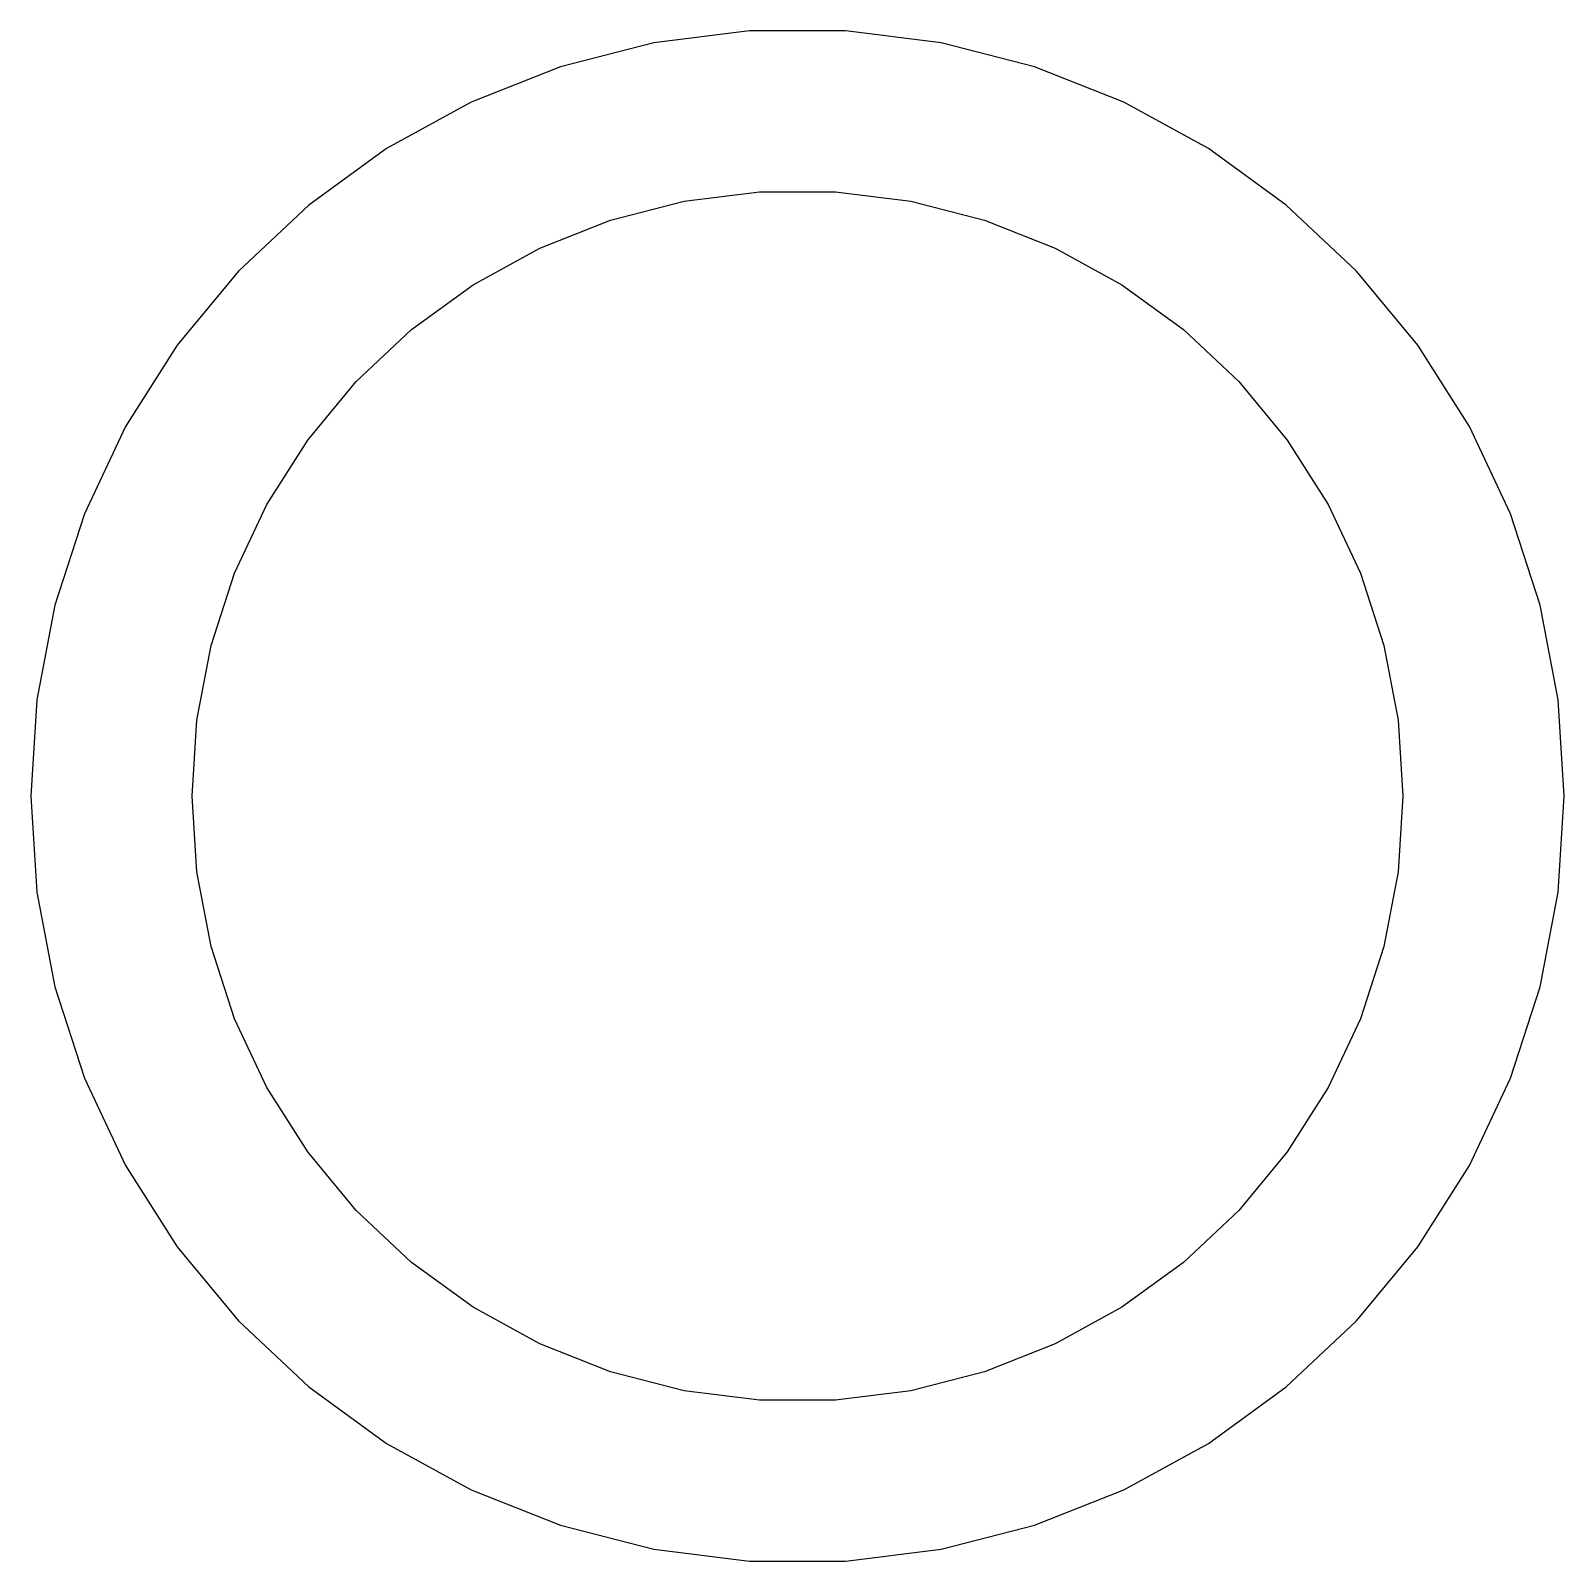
# Model space of a CAD drawing. Header units: metres. Extents: x -1.9 to 1.9, y -1.9 to 1.9.
import ezdxf

# ---------------------------------------------------------------- set-up
doc = ezdxf.new("R2010")
doc.units = ezdxf.units.M

msp = doc.modelspace()

# ---------------------------------------------------------------- linework, layer by layer
for p, q in [((-0.356018, 1.86633), (-0.587128, 1.80701)), ((-0.119293, 1.89624), (-0.356018, 1.86633)), ((0.119293, 1.89624), (-0.119293, 1.89624)), ((0.356018, 1.86633), (0.119293, 1.89624)), ((0.587128, 1.80701), (0.356018, 1.86633)), ((-0.587128, 1.80701), (-0.808975, 1.71916)), ((0.808975, 1.71916), (0.587128, 1.80701)), ((-0.808975, 1.71916), (-1.01807, 1.60422)), ((1.01807, 1.60422), (0.808975, 1.71916)), ((-1.01807, 1.60422), (-1.21111, 1.46397)), ((1.21111, 1.46397), (1.01807, 1.60422)), ((-0.281067, 1.47342), (-0.094177, 1.49704)), ((-0.094177, 1.49704), (0.094177, 1.49704)), ((0.094177, 1.49704), (0.281067, 1.47342)), ((-1.21111, 1.46397), (-1.38504, 1.30063)), ((-0.463516, 1.42657), (-0.281067, 1.47342)), ((0.281067, 1.47342), (0.463516, 1.42657)), ((1.38504, 1.30063), (1.21111, 1.46397)), ((-0.638657, 1.35724), (-0.463516, 1.42657)), ((0.463516, 1.42657), (0.638657, 1.35724)), ((-0.803726, 1.26648), (-0.638657, 1.35724)), ((0.638657, 1.35724), (0.803726, 1.26648)), ((-1.38504, 1.30063), (-1.53712, 1.11679)), ((1.53712, 1.11679), (1.38504, 1.30063)), ((-0.956131, 1.15576), (-0.803726, 1.26648)), ((0.803726, 1.26648), (0.956131, 1.15576)), ((-1.09344, 1.02681), (-0.956131, 1.15576)), ((0.956131, 1.15576), (1.09344, 1.02681)), ((-1.53712, 1.11679), (-1.66498, 0.915329)), ((1.66498, 0.915329), (1.53712, 1.11679)), ((-1.21352, 0.881668), (-1.09344, 1.02681)), ((1.09344, 1.02681), (1.21352, 0.881668)), ((-1.66498, 0.915329), (-1.76657, 0.699432)), ((1.76657, 0.699432), (1.66498, 0.915329)), ((-1.31445, 0.722626), (-1.21352, 0.881668)), ((1.21352, 0.881668), (1.31445, 0.722626)), ((-1.39465, 0.552185), (-1.31445, 0.722626)), ((1.31445, 0.722626), (1.39465, 0.552185)), ((-1.76657, 0.699432), (-1.8403, 0.472504)), ((1.8403, 0.472504), (1.76657, 0.699432)), ((-1.45287, 0.373032), (-1.39465, 0.552185)), ((1.39465, 0.552185), (1.45287, 0.373032)), ((-1.8403, 0.472504), (-1.88501, 0.238129)), ((1.88501, 0.238129), (1.8403, 0.472504)), ((-1.48816, 0.187988), (-1.45287, 0.373032)), ((1.45287, 0.373032), (1.48816, 0.187988)), ((-1.88501, 0.238129), (-1.89999, 0)), ((1.89999, 0), (1.88501, 0.238129)), ((-1.5, 0), (-1.48816, 0.187988)), ((1.48816, 0.187988), (1.5, 0)), ((-1.89999, 0), (-1.88501, -0.238129)), ((-1.48816, -0.187988), (-1.5, 0)), ((1.5, 0), (1.48816, -0.187988)), ((1.88501, -0.238129), (1.89999, 0)), ((-1.45287, -0.373032), (-1.48816, -0.187988)), ((1.48816, -0.187988), (1.45287, -0.373032)), ((-1.88501, -0.238129), (-1.8403, -0.472504)), ((1.8403, -0.472504), (1.88501, -0.238129)), ((-1.39465, -0.552185), (-1.45287, -0.373032)), ((1.45287, -0.373032), (1.39465, -0.552185)), ((-1.8403, -0.472504), (-1.76657, -0.699432)), ((1.76657, -0.699432), (1.8403, -0.472504)), ((-1.31445, -0.722626), (-1.39465, -0.552185)), ((1.39465, -0.552185), (1.31445, -0.722626)), ((-1.76657, -0.699432), (-1.66498, -0.915329)), ((1.66498, -0.915329), (1.76657, -0.699432)), ((-1.21352, -0.881668), (-1.31445, -0.722626)), ((1.31445, -0.722626), (1.21352, -0.881668)), ((-1.09344, -1.02681), (-1.21352, -0.881668)), ((1.21352, -0.881668), (1.09344, -1.02681)), ((-1.66498, -0.915329), (-1.53712, -1.11679)), ((1.53712, -1.11679), (1.66498, -0.915329)), ((-0.956131, -1.15576), (-1.09344, -1.02681)), ((1.09344, -1.02681), (0.956131, -1.15576)), ((-1.53712, -1.11679), (-1.38504, -1.30063)), ((1.38504, -1.30063), (1.53712, -1.11679)), ((-0.803726, -1.26648), (-0.956131, -1.15576)), ((0.956131, -1.15576), (0.803726, -1.26648)), ((-0.638657, -1.35724), (-0.803726, -1.26648)), ((0.803726, -1.26648), (0.638657, -1.35724)), ((-1.38504, -1.30063), (-1.21111, -1.46397)), ((1.21111, -1.46397), (1.38504, -1.30063)), ((-0.463516, -1.42657), (-0.638657, -1.35724)), ((0.638657, -1.35724), (0.463516, -1.42657)), ((-0.281067, -1.47342), (-0.463516, -1.42657)), ((0.463516, -1.42657), (0.281067, -1.47342)), ((-1.21111, -1.46397), (-1.01807, -1.60422)), ((-0.094177, -1.49704), (-0.281067, -1.47342)), ((0.281067, -1.47342), (0.094177, -1.49704)), ((1.01807, -1.60422), (1.21111, -1.46397)), ((0.094177, -1.49704), (-0.094177, -1.49704)), ((-1.01807, -1.60422), (-0.808975, -1.71916)), ((0.808975, -1.71916), (1.01807, -1.60422)), ((-0.808975, -1.71916), (-0.587128, -1.80701)), ((0.587128, -1.80701), (0.808975, -1.71916)), ((-0.587128, -1.80701), (-0.356018, -1.86633)), ((0.356018, -1.86633), (0.587128, -1.80701)), ((-0.356018, -1.86633), (-0.119293, -1.89624)), ((-0.119293, -1.89624), (0.119293, -1.89624)), ((0.119293, -1.89624), (0.356018, -1.86633))]:
    msp.add_line(p, q)

doc.saveas('drawing.dxf')
